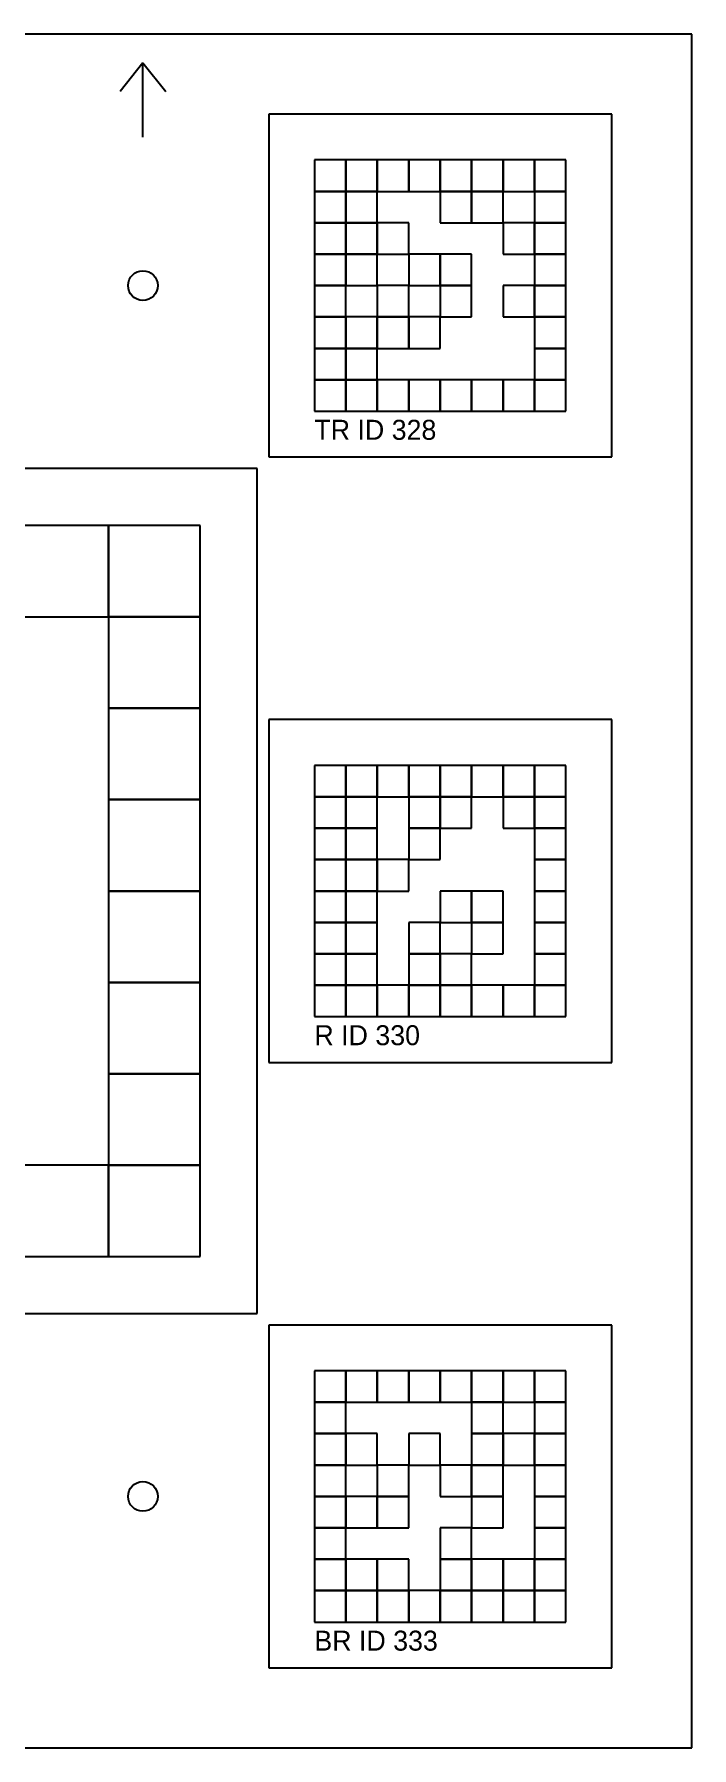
# Model space of a CAD drawing. Extents: x 0 to 1260, y -12 to 1580.
# Drawn here: x 505 to 620, y 960 to 1260 of the extents above; entities that cross this region are included whole.
import ezdxf

# ---------------------------------------------------------------- set-up
doc = ezdxf.new("R2010")
doc.units = 0
for name, color, linetype in [('BLACK_POCKET', 7, 'CONTINUOUS'), ('CUT', 7, 'CONTINUOUS'), ('LABEL', 3, 'CONTINUOUS'), ('MOUNT_HOLE', 6, 'CONTINUOUS'), ('ORIENTATION', 7, 'CONTINUOUS'), ('QUIET_ZONE', 5, 'CONTINUOUS'), ('TAG_BOUNDARY', 8, 'CONTINUOUS')]:
    doc.layers.add(name, color=color, linetype=linetype)

msp = doc.modelspace()

# ---------------------------------------------------------------- linework, layer by layer
at = {"layer": 'BLACK_POCKET'}
for p, q in [((559.5, 1238), (554, 1238)), ((554, 1238), (554, 1232.5)), ((559.5, 1232.5), (559.5, 1238)), ((565, 1238), (559.5, 1238)), ((559.5, 1238), (559.5, 1232.5)), ((565, 1232.5), (565, 1238)), ((570.5, 1238), (565, 1238)), ((565, 1238), (565, 1232.5)), ((570.5, 1232.5), (570.5, 1238)), ((576, 1238), (570.5, 1238)), ((570.5, 1238), (570.5, 1232.5)), ((576, 1232.5), (576, 1238)), ((581.5, 1238), (576, 1238)), ((576, 1238), (576, 1232.5)), ((581.5, 1232.5), (581.5, 1238)), ((587, 1238), (581.5, 1238)), ((581.5, 1238), (581.5, 1232.5)), ((587, 1232.5), (587, 1238)), ((592.5, 1238), (587, 1238)), ((587, 1238), (587, 1232.5)), ((592.5, 1232.5), (592.5, 1238)), ((598, 1238), (592.5, 1238)), ((592.5, 1238), (592.5, 1232.5)), ((598, 1232.5), (598, 1238)), ((554, 1232.5), (559.5, 1232.5)), ((559.5, 1232.5), (554, 1232.5)), ((554, 1232.5), (554, 1227)), ((559.5, 1232.5), (565, 1232.5)), ((559.5, 1227), (559.5, 1232.5)), ((565, 1232.5), (559.5, 1232.5)), ((559.5, 1232.5), (559.5, 1227)), ((565, 1232.5), (570.5, 1232.5)), ((565, 1227), (565, 1232.5)), ((570.5, 1232.5), (576, 1232.5)), ((576, 1232.5), (581.5, 1232.5)), ((581.5, 1232.5), (576, 1232.5)), ((576, 1232.5), (576, 1227)), ((581.5, 1232.5), (587, 1232.5)), ((581.5, 1227), (581.5, 1232.5)), ((587, 1232.5), (581.5, 1232.5)), ((581.5, 1232.5), (581.5, 1227)), ((587, 1232.5), (592.5, 1232.5)), ((587, 1227), (587, 1232.5)), ((592.5, 1232.5), (598, 1232.5)), ((598, 1232.5), (592.5, 1232.5)), ((592.5, 1232.5), (592.5, 1227)), ((598, 1227), (598, 1232.5)), ((554, 1227), (559.5, 1227)), ((559.5, 1227), (554, 1227)), ((554, 1227), (554, 1221.5)), ((559.5, 1227), (565, 1227)), ((559.5, 1221.5), (559.5, 1227)), ((565, 1227), (559.5, 1227)), ((559.5, 1227), (559.5, 1221.5)), ((565, 1221.5), (565, 1227)), ((570.5, 1227), (565, 1227)), ((565, 1227), (565, 1221.5)), ((570.5, 1221.5), (570.5, 1227)), ((576, 1227), (581.5, 1227)), ((581.5, 1227), (587, 1227)), ((592.5, 1227), (587, 1227)), ((587, 1227), (587, 1221.5)), ((592.5, 1227), (598, 1227)), ((592.5, 1221.5), (592.5, 1227)), ((598, 1227), (592.5, 1227)), ((592.5, 1227), (592.5, 1221.5)), ((598, 1221.5), (598, 1227)), ((554, 1221.5), (559.5, 1221.5)), ((559.5, 1221.5), (554, 1221.5)), ((554, 1221.5), (554, 1216)), ((559.5, 1221.5), (565, 1221.5)), ((559.5, 1216), (559.5, 1221.5)), ((565, 1221.5), (559.5, 1221.5)), ((559.5, 1221.5), (559.5, 1216)), ((565, 1221.5), (570.5, 1221.5)), ((565, 1216), (565, 1221.5)), ((576, 1221.5), (570.5, 1221.5)), ((570.5, 1221.5), (570.5, 1216)), ((576, 1216), (576, 1221.5)), ((581.5, 1221.5), (576, 1221.5)), ((576, 1221.5), (576, 1216)), ((581.5, 1216), (581.5, 1221.5)), ((587, 1221.5), (592.5, 1221.5)), ((592.5, 1221.5), (598, 1221.5)), ((598, 1221.5), (592.5, 1221.5)), ((592.5, 1221.5), (592.5, 1216)), ((598, 1216), (598, 1221.5)), ((554, 1216), (559.5, 1216)), ((559.5, 1216), (554, 1216)), ((554, 1216), (554, 1210.5)), ((559.5, 1216), (565, 1216)), ((559.5, 1210.5), (559.5, 1216)), ((570.5, 1216), (565, 1216)), ((565, 1216), (565, 1210.5)), ((570.5, 1216), (576, 1216)), ((570.5, 1210.5), (570.5, 1216)), ((576, 1216), (581.5, 1216)), ((581.5, 1216), (576, 1216)), ((576, 1216), (576, 1210.5)), ((581.5, 1210.5), (581.5, 1216)), ((592.5, 1216), (587, 1216)), ((587, 1216), (587, 1210.5)), ((592.5, 1216), (598, 1216)), ((592.5, 1210.5), (592.5, 1216)), ((598, 1216), (592.5, 1216)), ((592.5, 1216), (592.5, 1210.5)), ((598, 1210.5), (598, 1216)), ((554, 1210.5), (559.5, 1210.5)), ((559.5, 1210.5), (554, 1210.5)), ((554, 1210.5), (554, 1205)), ((559.5, 1205), (559.5, 1210.5)), ((565, 1210.5), (559.5, 1210.5)), ((559.5, 1210.5), (559.5, 1205)), ((565, 1210.5), (570.5, 1210.5)), ((565, 1205), (565, 1210.5)), ((570.5, 1210.5), (565, 1210.5)), ((565, 1210.5), (565, 1205)), ((570.5, 1205), (570.5, 1210.5)), ((576, 1210.5), (570.5, 1210.5)), ((570.5, 1210.5), (570.5, 1205)), ((576, 1210.5), (581.5, 1210.5)), ((576, 1205), (576, 1210.5)), ((587, 1210.5), (592.5, 1210.5)), ((592.5, 1210.5), (598, 1210.5)), ((598, 1210.5), (592.5, 1210.5)), ((592.5, 1210.5), (592.5, 1205)), ((598, 1205), (598, 1210.5)), ((554, 1205), (559.5, 1205)), ((559.5, 1205), (554, 1205)), ((554, 1205), (554, 1199.5)), ((559.5, 1205), (565, 1205)), ((559.5, 1199.5), (559.5, 1205)), ((565, 1205), (559.5, 1205)), ((559.5, 1205), (559.5, 1199.5)), ((565, 1205), (570.5, 1205)), ((565, 1199.5), (565, 1205)), ((570.5, 1205), (576, 1205)), ((592.5, 1205), (598, 1205)), ((598, 1205), (592.5, 1205)), ((592.5, 1205), (592.5, 1199.5)), ((598, 1199.5), (598, 1205)), ((554, 1199.5), (559.5, 1199.5)), ((559.5, 1199.5), (554, 1199.5)), ((554, 1199.5), (554, 1194)), ((559.5, 1199.5), (565, 1199.5)), ((559.5, 1194), (559.5, 1199.5)), ((565, 1199.5), (559.5, 1199.5)), ((559.5, 1199.5), (559.5, 1194)), ((565, 1194), (565, 1199.5)), ((570.5, 1199.5), (565, 1199.5)), ((565, 1199.5), (565, 1194)), ((570.5, 1194), (570.5, 1199.5)), ((576, 1199.5), (570.5, 1199.5)), ((570.5, 1199.5), (570.5, 1194)), ((576, 1194), (576, 1199.5)), ((581.5, 1199.5), (576, 1199.5)), ((576, 1199.5), (576, 1194)), ((581.5, 1194), (581.5, 1199.5)), ((587, 1199.5), (581.5, 1199.5)), ((581.5, 1199.5), (581.5, 1194)), ((587, 1194), (587, 1199.5)), ((592.5, 1199.5), (587, 1199.5)), ((587, 1199.5), (587, 1194)), ((592.5, 1199.5), (598, 1199.5)), ((592.5, 1194), (592.5, 1199.5)), ((598, 1199.5), (592.5, 1199.5)), ((592.5, 1199.5), (592.5, 1194)), ((598, 1194), (598, 1199.5)), ((554, 1194), (559.5, 1194)), ((559.5, 1194), (565, 1194)), ((565, 1194), (570.5, 1194)), ((570.5, 1194), (576, 1194)), ((576, 1194), (581.5, 1194)), ((581.5, 1194), (587, 1194)), ((587, 1194), (592.5, 1194)), ((592.5, 1194), (598, 1194)), ((518, 1174), (502, 1174)), ((518, 1158), (518, 1174)), ((534, 1174), (518, 1174)), ((518, 1174), (518, 1158)), ((534, 1158), (534, 1174)), ((502, 1158), (518, 1158)), ((518, 1158), (534, 1158)), ((534, 1158), (518, 1158)), ((518, 1158), (518, 1142)), ((534, 1142), (534, 1158)), ((518, 1142), (534, 1142)), ((534, 1142), (518, 1142)), ((518, 1142), (518, 1126)), ((534, 1126), (534, 1142)), ((559.5, 1132), (554, 1132)), ((554, 1132), (554, 1126.5)), ((559.5, 1126.5), (559.5, 1132)), ((565, 1132), (559.5, 1132)), ((559.5, 1132), (559.5, 1126.5)), ((565, 1126.5), (565, 1132)), ((570.5, 1132), (565, 1132)), ((565, 1132), (565, 1126.5)), ((570.5, 1126.5), (570.5, 1132)), ((576, 1132), (570.5, 1132)), ((570.5, 1132), (570.5, 1126.5)), ((576, 1126.5), (576, 1132)), ((581.5, 1132), (576, 1132)), ((576, 1132), (576, 1126.5)), ((581.5, 1126.5), (581.5, 1132)), ((587, 1132), (581.5, 1132)), ((581.5, 1132), (581.5, 1126.5)), ((587, 1126.5), (587, 1132)), ((592.5, 1132), (587, 1132)), ((587, 1132), (587, 1126.5)), ((592.5, 1126.5), (592.5, 1132)), ((598, 1132), (592.5, 1132)), ((592.5, 1132), (592.5, 1126.5)), ((598, 1126.5), (598, 1132)), ((518, 1126), (534, 1126)), ((534, 1126), (518, 1126)), ((518, 1126), (518, 1110)), ((534, 1110), (534, 1126)), ((554, 1126.5), (559.5, 1126.5)), ((559.5, 1126.5), (554, 1126.5)), ((554, 1126.5), (554, 1121)), ((559.5, 1126.5), (565, 1126.5)), ((559.5, 1121), (559.5, 1126.5)), ((565, 1126.5), (559.5, 1126.5)), ((559.5, 1126.5), (559.5, 1121)), ((565, 1126.5), (570.5, 1126.5)), ((565, 1121), (565, 1126.5)), ((570.5, 1126.5), (576, 1126.5)), ((576, 1126.5), (570.5, 1126.5)), ((570.5, 1126.5), (570.5, 1121)), ((576, 1126.5), (581.5, 1126.5)), ((576, 1121), (576, 1126.5)), ((581.5, 1126.5), (576, 1126.5)), ((576, 1126.5), (576, 1121)), ((581.5, 1126.5), (587, 1126.5)), ((581.5, 1121), (581.5, 1126.5)), ((587, 1126.5), (592.5, 1126.5)), ((592.5, 1126.5), (587, 1126.5)), ((587, 1126.5), (587, 1121)), ((592.5, 1126.5), (598, 1126.5)), ((592.5, 1121), (592.5, 1126.5)), ((598, 1126.5), (592.5, 1126.5)), ((592.5, 1126.5), (592.5, 1121)), ((598, 1121), (598, 1126.5)), ((554, 1121), (559.5, 1121)), ((559.5, 1121), (554, 1121)), ((554, 1121), (554, 1115.5)), ((559.5, 1121), (565, 1121)), ((559.5, 1115.5), (559.5, 1121)), ((565, 1121), (559.5, 1121)), ((559.5, 1121), (559.5, 1115.5)), ((565, 1115.5), (565, 1121)), ((570.5, 1121), (576, 1121)), ((576, 1121), (570.5, 1121)), ((570.5, 1121), (570.5, 1115.5)), ((576, 1121), (581.5, 1121)), ((576, 1115.5), (576, 1121)), ((587, 1121), (592.5, 1121)), ((592.5, 1121), (598, 1121)), ((598, 1121), (592.5, 1121)), ((592.5, 1121), (592.5, 1115.5)), ((598, 1115.5), (598, 1121)), ((554, 1115.5), (559.5, 1115.5)), ((559.5, 1115.5), (554, 1115.5)), ((554, 1115.5), (554, 1110)), ((559.5, 1115.5), (565, 1115.5)), ((559.5, 1110), (559.5, 1115.5)), ((565, 1115.5), (559.5, 1115.5)), ((559.5, 1115.5), (559.5, 1110)), ((565, 1110), (565, 1115.5)), ((570.5, 1115.5), (565, 1115.5)), ((565, 1115.5), (565, 1110)), ((570.5, 1115.5), (576, 1115.5)), ((570.5, 1110), (570.5, 1115.5)), ((592.5, 1115.5), (598, 1115.5)), ((598, 1115.5), (592.5, 1115.5)), ((592.5, 1115.5), (592.5, 1110)), ((598, 1110), (598, 1115.5)), ((518, 1110), (534, 1110)), ((534, 1110), (518, 1110)), ((518, 1110), (518, 1094)), ((534, 1094), (534, 1110)), ((554, 1110), (559.5, 1110)), ((559.5, 1110), (554, 1110)), ((554, 1110), (554, 1104.5)), ((559.5, 1110), (565, 1110)), ((559.5, 1104.5), (559.5, 1110)), ((565, 1110), (559.5, 1110)), ((559.5, 1110), (559.5, 1104.5)), ((565, 1110), (570.5, 1110)), ((565, 1104.5), (565, 1110)), ((581.5, 1110), (576, 1110)), ((576, 1110), (576, 1104.5)), ((581.5, 1104.5), (581.5, 1110)), ((587, 1110), (581.5, 1110)), ((581.5, 1110), (581.5, 1104.5)), ((587, 1104.5), (587, 1110)), ((592.5, 1110), (598, 1110)), ((598, 1110), (592.5, 1110)), ((592.5, 1110), (592.5, 1104.5)), ((598, 1104.5), (598, 1110)), ((554, 1104.5), (559.5, 1104.5)), ((559.5, 1104.5), (554, 1104.5)), ((554, 1104.5), (554, 1099)), ((559.5, 1104.5), (565, 1104.5)), ((559.5, 1099), (559.5, 1104.5)), ((565, 1104.5), (559.5, 1104.5)), ((559.5, 1104.5), (559.5, 1099)), ((565, 1099), (565, 1104.5)), ((576, 1104.5), (570.5, 1104.5)), ((570.5, 1104.5), (570.5, 1099)), ((576, 1104.5), (581.5, 1104.5)), ((576, 1099), (576, 1104.5)), ((581.5, 1104.5), (587, 1104.5)), ((587, 1104.5), (581.5, 1104.5)), ((581.5, 1104.5), (581.5, 1099)), ((587, 1099), (587, 1104.5)), ((592.5, 1104.5), (598, 1104.5)), ((598, 1104.5), (592.5, 1104.5)), ((592.5, 1104.5), (592.5, 1099)), ((598, 1099), (598, 1104.5)), ((554, 1099), (559.5, 1099)), ((559.5, 1099), (554, 1099)), ((554, 1099), (554, 1093.5)), ((559.5, 1099), (565, 1099)), ((559.5, 1093.5), (559.5, 1099)), ((565, 1099), (559.5, 1099)), ((559.5, 1099), (559.5, 1093.5)), ((565, 1093.5), (565, 1099)), ((570.5, 1099), (576, 1099)), ((576, 1099), (570.5, 1099)), ((570.5, 1099), (570.5, 1093.5)), ((576, 1093.5), (576, 1099)), ((581.5, 1099), (576, 1099)), ((576, 1099), (576, 1093.5)), ((581.5, 1099), (587, 1099)), ((581.5, 1093.5), (581.5, 1099)), ((592.5, 1099), (598, 1099)), ((598, 1099), (592.5, 1099)), ((592.5, 1099), (592.5, 1093.5)), ((598, 1093.5), (598, 1099)), ((518, 1094), (534, 1094)), ((534, 1094), (518, 1094)), ((518, 1094), (518, 1078)), ((534, 1078), (534, 1094)), ((554, 1093.5), (559.5, 1093.5)), ((559.5, 1093.5), (554, 1093.5)), ((554, 1093.5), (554, 1088)), ((559.5, 1093.5), (565, 1093.5)), ((559.5, 1088), (559.5, 1093.5)), ((565, 1093.5), (559.5, 1093.5)), ((559.5, 1093.5), (559.5, 1088)), ((565, 1088), (565, 1093.5)), ((570.5, 1093.5), (565, 1093.5)), ((565, 1093.5), (565, 1088)), ((570.5, 1093.5), (576, 1093.5)), ((570.5, 1088), (570.5, 1093.5)), ((576, 1093.5), (570.5, 1093.5)), ((570.5, 1093.5), (570.5, 1088)), ((576, 1093.5), (581.5, 1093.5)), ((576, 1088), (576, 1093.5)), ((581.5, 1093.5), (576, 1093.5)), ((576, 1093.5), (576, 1088)), ((581.5, 1088), (581.5, 1093.5)), ((587, 1093.5), (581.5, 1093.5)), ((581.5, 1093.5), (581.5, 1088)), ((587, 1088), (587, 1093.5)), ((592.5, 1093.5), (587, 1093.5)), ((587, 1093.5), (587, 1088)), ((592.5, 1093.5), (598, 1093.5)), ((592.5, 1088), (592.5, 1093.5)), ((598, 1093.5), (592.5, 1093.5)), ((592.5, 1093.5), (592.5, 1088)), ((598, 1088), (598, 1093.5)), ((554, 1088), (559.5, 1088)), ((559.5, 1088), (565, 1088)), ((565, 1088), (570.5, 1088)), ((570.5, 1088), (576, 1088)), ((576, 1088), (581.5, 1088)), ((581.5, 1088), (587, 1088)), ((587, 1088), (592.5, 1088)), ((592.5, 1088), (598, 1088)), ((518, 1078), (534, 1078)), ((534, 1078), (518, 1078)), ((518, 1078), (518, 1062)), ((534, 1062), (534, 1078)), ((518, 1062), (502, 1062)), ((518, 1062), (534, 1062)), ((518, 1046), (518, 1062)), ((534, 1062), (518, 1062)), ((518, 1062), (518, 1046)), ((534, 1046), (534, 1062)), ((502, 1046), (518, 1046)), ((518, 1046), (534, 1046)), ((559.5, 1026), (554, 1026)), ((554, 1026), (554, 1020.5)), ((559.5, 1020.5), (559.5, 1026)), ((565, 1026), (559.5, 1026)), ((559.5, 1026), (559.5, 1020.5)), ((565, 1020.5), (565, 1026)), ((570.5, 1026), (565, 1026)), ((565, 1026), (565, 1020.5)), ((570.5, 1020.5), (570.5, 1026)), ((576, 1026), (570.5, 1026)), ((570.5, 1026), (570.5, 1020.5)), ((576, 1020.5), (576, 1026)), ((581.5, 1026), (576, 1026)), ((576, 1026), (576, 1020.5)), ((581.5, 1020.5), (581.5, 1026)), ((587, 1026), (581.5, 1026)), ((581.5, 1026), (581.5, 1020.5)), ((587, 1020.5), (587, 1026)), ((592.5, 1026), (587, 1026)), ((587, 1026), (587, 1020.5)), ((592.5, 1020.5), (592.5, 1026)), ((598, 1026), (592.5, 1026)), ((592.5, 1026), (592.5, 1020.5)), ((598, 1020.5), (598, 1026)), ((554, 1020.5), (559.5, 1020.5)), ((559.5, 1020.5), (554, 1020.5)), ((554, 1020.5), (554, 1015)), ((559.5, 1020.5), (565, 1020.5)), ((559.5, 1015), (559.5, 1020.5)), ((565, 1020.5), (570.5, 1020.5)), ((570.5, 1020.5), (576, 1020.5)), ((576, 1020.5), (581.5, 1020.5)), ((581.5, 1020.5), (587, 1020.5)), ((587, 1020.5), (581.5, 1020.5)), ((581.5, 1020.5), (581.5, 1015)), ((587, 1020.5), (592.5, 1020.5)), ((587, 1015), (587, 1020.5)), ((592.5, 1020.5), (598, 1020.5)), ((598, 1020.5), (592.5, 1020.5)), ((592.5, 1020.5), (592.5, 1015)), ((598, 1015), (598, 1020.5)), ((554, 1015), (559.5, 1015)), ((559.5, 1015), (554, 1015)), ((554, 1015), (554, 1009.5)), ((559.5, 1009.5), (559.5, 1015)), ((565, 1015), (559.5, 1015)), ((559.5, 1015), (559.5, 1009.5)), ((565, 1009.5), (565, 1015)), ((576, 1015), (570.5, 1015)), ((570.5, 1015), (570.5, 1009.5)), ((576, 1009.5), (576, 1015)), ((581.5, 1015), (587, 1015)), ((587, 1015), (581.5, 1015)), ((581.5, 1015), (581.5, 1009.5)), ((587, 1009.5), (587, 1015)), ((592.5, 1015), (587, 1015)), ((587, 1015), (587, 1009.5)), ((592.5, 1015), (598, 1015)), ((592.5, 1009.5), (592.5, 1015)), ((598, 1015), (592.5, 1015)), ((592.5, 1015), (592.5, 1009.5)), ((598, 1009.5), (598, 1015)), ((554, 1009.5), (559.5, 1009.5)), ((559.5, 1009.5), (554, 1009.5)), ((554, 1009.5), (554, 1004)), ((559.5, 1009.5), (565, 1009.5)), ((559.5, 1004), (559.5, 1009.5)), ((570.5, 1009.5), (565, 1009.5)), ((565, 1009.5), (565, 1004)), ((570.5, 1009.5), (576, 1009.5)), ((570.5, 1004), (570.5, 1009.5)), ((581.5, 1009.5), (576, 1009.5)), ((576, 1009.5), (576, 1004)), ((581.5, 1009.5), (587, 1009.5)), ((581.5, 1004), (581.5, 1009.5)), ((587, 1009.5), (581.5, 1009.5)), ((581.5, 1009.5), (581.5, 1004)), ((587, 1009.5), (592.5, 1009.5)), ((587, 1004), (587, 1009.5)), ((592.5, 1009.5), (598, 1009.5)), ((598, 1009.5), (592.5, 1009.5)), ((592.5, 1009.5), (592.5, 1004)), ((598, 1004), (598, 1009.5)), ((554, 1004), (559.5, 1004)), ((559.5, 1004), (554, 1004)), ((554, 1004), (554, 998.5)), ((559.5, 998.5), (559.5, 1004)), ((565, 1004), (559.5, 1004)), ((559.5, 1004), (559.5, 998.5)), ((565, 1004), (570.5, 1004)), ((565, 998.5), (565, 1004)), ((570.5, 1004), (565, 1004)), ((565, 1004), (565, 998.5)), ((570.5, 998.5), (570.5, 1004)), ((576, 1004), (581.5, 1004)), ((581.5, 1004), (587, 1004)), ((587, 1004), (581.5, 1004)), ((581.5, 1004), (581.5, 998.5)), ((587, 998.5), (587, 1004)), ((592.5, 1004), (598, 1004)), ((598, 1004), (592.5, 1004)), ((592.5, 1004), (592.5, 998.5)), ((598, 998.5), (598, 1004)), ((554, 998.5), (559.5, 998.5)), ((559.5, 998.5), (554, 998.5)), ((554, 998.5), (554, 993)), ((559.5, 998.5), (565, 998.5)), ((559.5, 993), (559.5, 998.5)), ((565, 998.5), (570.5, 998.5)), ((581.5, 998.5), (576, 998.5)), ((576, 998.5), (576, 993)), ((581.5, 998.5), (587, 998.5)), ((581.5, 993), (581.5, 998.5)), ((592.5, 998.5), (598, 998.5)), ((598, 998.5), (592.5, 998.5)), ((592.5, 998.5), (592.5, 993)), ((598, 993), (598, 998.5)), ((554, 993), (559.5, 993)), ((559.5, 993), (554, 993)), ((554, 993), (554, 987.5)), ((559.5, 987.5), (559.5, 993)), ((565, 993), (559.5, 993)), ((559.5, 993), (559.5, 987.5)), ((565, 987.5), (565, 993)), ((570.5, 993), (565, 993)), ((565, 993), (565, 987.5)), ((570.5, 987.5), (570.5, 993)), ((576, 993), (581.5, 993)), ((581.5, 993), (576, 993)), ((576, 993), (576, 987.5)), ((581.5, 987.5), (581.5, 993)), ((587, 993), (581.5, 993)), ((581.5, 993), (581.5, 987.5)), ((587, 987.5), (587, 993)), ((592.5, 993), (587, 993)), ((587, 993), (587, 987.5)), ((592.5, 993), (598, 993)), ((592.5, 987.5), (592.5, 993)), ((598, 993), (592.5, 993)), ((592.5, 993), (592.5, 987.5)), ((598, 987.5), (598, 993)), ((554, 987.5), (559.5, 987.5)), ((559.5, 987.5), (554, 987.5)), ((554, 987.5), (554, 982)), ((559.5, 987.5), (565, 987.5)), ((559.5, 982), (559.5, 987.5)), ((565, 987.5), (559.5, 987.5)), ((559.5, 987.5), (559.5, 982)), ((565, 987.5), (570.5, 987.5)), ((565, 982), (565, 987.5)), ((570.5, 987.5), (565, 987.5)), ((565, 987.5), (565, 982)), ((570.5, 982), (570.5, 987.5)), ((576, 987.5), (570.5, 987.5)), ((570.5, 987.5), (570.5, 982)), ((576, 987.5), (581.5, 987.5)), ((576, 982), (576, 987.5)), ((581.5, 987.5), (576, 987.5)), ((576, 987.5), (576, 982)), ((581.5, 987.5), (587, 987.5)), ((581.5, 982), (581.5, 987.5)), ((587, 987.5), (581.5, 987.5)), ((581.5, 987.5), (581.5, 982)), ((587, 987.5), (592.5, 987.5)), ((587, 982), (587, 987.5)), ((592.5, 987.5), (587, 987.5)), ((587, 987.5), (587, 982)), ((592.5, 987.5), (598, 987.5)), ((592.5, 982), (592.5, 987.5)), ((598, 987.5), (592.5, 987.5)), ((592.5, 987.5), (592.5, 982)), ((598, 982), (598, 987.5)), ((554, 982), (559.5, 982)), ((559.5, 982), (565, 982)), ((565, 982), (570.5, 982)), ((570.5, 982), (576, 982)), ((576, 982), (581.5, 982)), ((581.5, 982), (587, 982)), ((587, 982), (592.5, 982)), ((592.5, 982), (598, 982))]:
    msp.add_line(p, q, dxfattribs=at)
at = {"layer": 'CUT'}
for p, q in [((620, 1260), (320, 1260)), ((620, 960), (620, 1260)), ((320, 960), (620, 960))]:
    msp.add_line(p, q, dxfattribs=at)
at = {"layer": 'MOUNT_HOLE'}
for centre in [(524, 1216), (524, 1004)]:
    msp.add_circle(centre, 2.6, dxfattribs=at)
at = {"layer": 'ORIENTATION'}
for p, q in [((524, 1255), (520, 1250)), ((524, 1242), (524, 1255)), ((524, 1255), (528, 1250))]:
    msp.add_line(p, q, dxfattribs=at)
at = {"layer": 'QUIET_ZONE'}
for p, q in [((606, 1246), (546, 1246)), ((546, 1246), (546, 1186)), ((606, 1186), (606, 1246)), ((546, 1186), (606, 1186)), ((544, 1184), (396, 1184)), ((544, 1036), (544, 1184)), ((606, 1140), (546, 1140)), ((546, 1140), (546, 1080)), ((606, 1080), (606, 1140)), ((546, 1080), (606, 1080)), ((396, 1036), (544, 1036)), ((606, 1034), (546, 1034)), ((546, 1034), (546, 974)), ((606, 974), (606, 1034)), ((546, 974), (606, 974))]:
    msp.add_line(p, q, dxfattribs=at)
at = {"layer": 'TAG_BOUNDARY'}
for p, q in [((598, 1238), (554, 1238)), ((554, 1238), (554, 1194)), ((598, 1194), (598, 1238)), ((554, 1194), (598, 1194)), ((534, 1174), (406, 1174)), ((534, 1046), (534, 1174)), ((598, 1132), (554, 1132)), ((554, 1132), (554, 1088)), ((598, 1088), (598, 1132)), ((554, 1088), (598, 1088)), ((406, 1046), (534, 1046)), ((598, 1026), (554, 1026)), ((554, 1026), (554, 982)), ((598, 982), (598, 1026)), ((554, 982), (598, 982))]:
    msp.add_line(p, q, dxfattribs=at)

# ---------------------------------------------------------------- texts
at = {"layer": 'LABEL'}
for s, p in [('TR ID 328', (554, 1189)), ('R ID 330', (554, 1083)), ('BR ID 333', (554, 977))]:
    msp.add_text(s, height=3.5, dxfattribs=at).set_placement(p)

doc.saveas('drawing.dxf')
